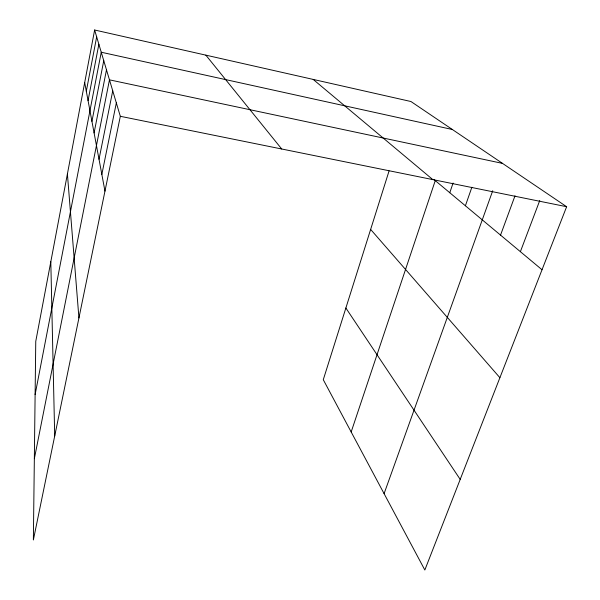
<?xml version="1.0" encoding="UTF-8"?>
<svg xmlns="http://www.w3.org/2000/svg" width="600" height="600" viewBox="0 0 600 600"><rect width="100%" height="100%" fill="white"/><g stroke="black" fill="none" stroke-linecap="round" stroke-linejoin="round"><path stroke-width="0.9" d="M94.627 30L35.76 341.34L33.367 539.963L120.323 116.302L94.627 30L410.947 101.52L566.632 206.715L424.838 570L323.28 379.71L389.07 170.933M86.31 91.238L96.667 36.84M88.058 100.597L98.865 44.227M35.115 394.597L101.25 52.23L452.355 129.502M91.935 121.365L103.755 60.66M94.095 132.922L106.485 69.832M34.35 458.692L109.47 79.845L502.515 163.395M99.015 159.292L112.733 90.825M101.843 174.428L116.333 102.915M351.173 431.97L435.263 180.615M449.775 192.728L453.082 183.053M465.397 205.778L471.862 187.29M384.09 493.65L492.713 190.74M500.535 235.11L515.002 195.817M520.388 251.678L539.752 200.528M120.323 116.302L566.632 206.715M433.868 179.453L542.025 269.745M313.185 79.418L432.81 179.602M370.642 229.425L499.897 377.7M205.853 55.148L281.715 148.995M345.87 308.025L460.2 479.4M84.69 82.56L104.962 191.123M67.41 173.97L78.93 317.97M50.805 261.743L54.705 435.998"/></g></svg>
